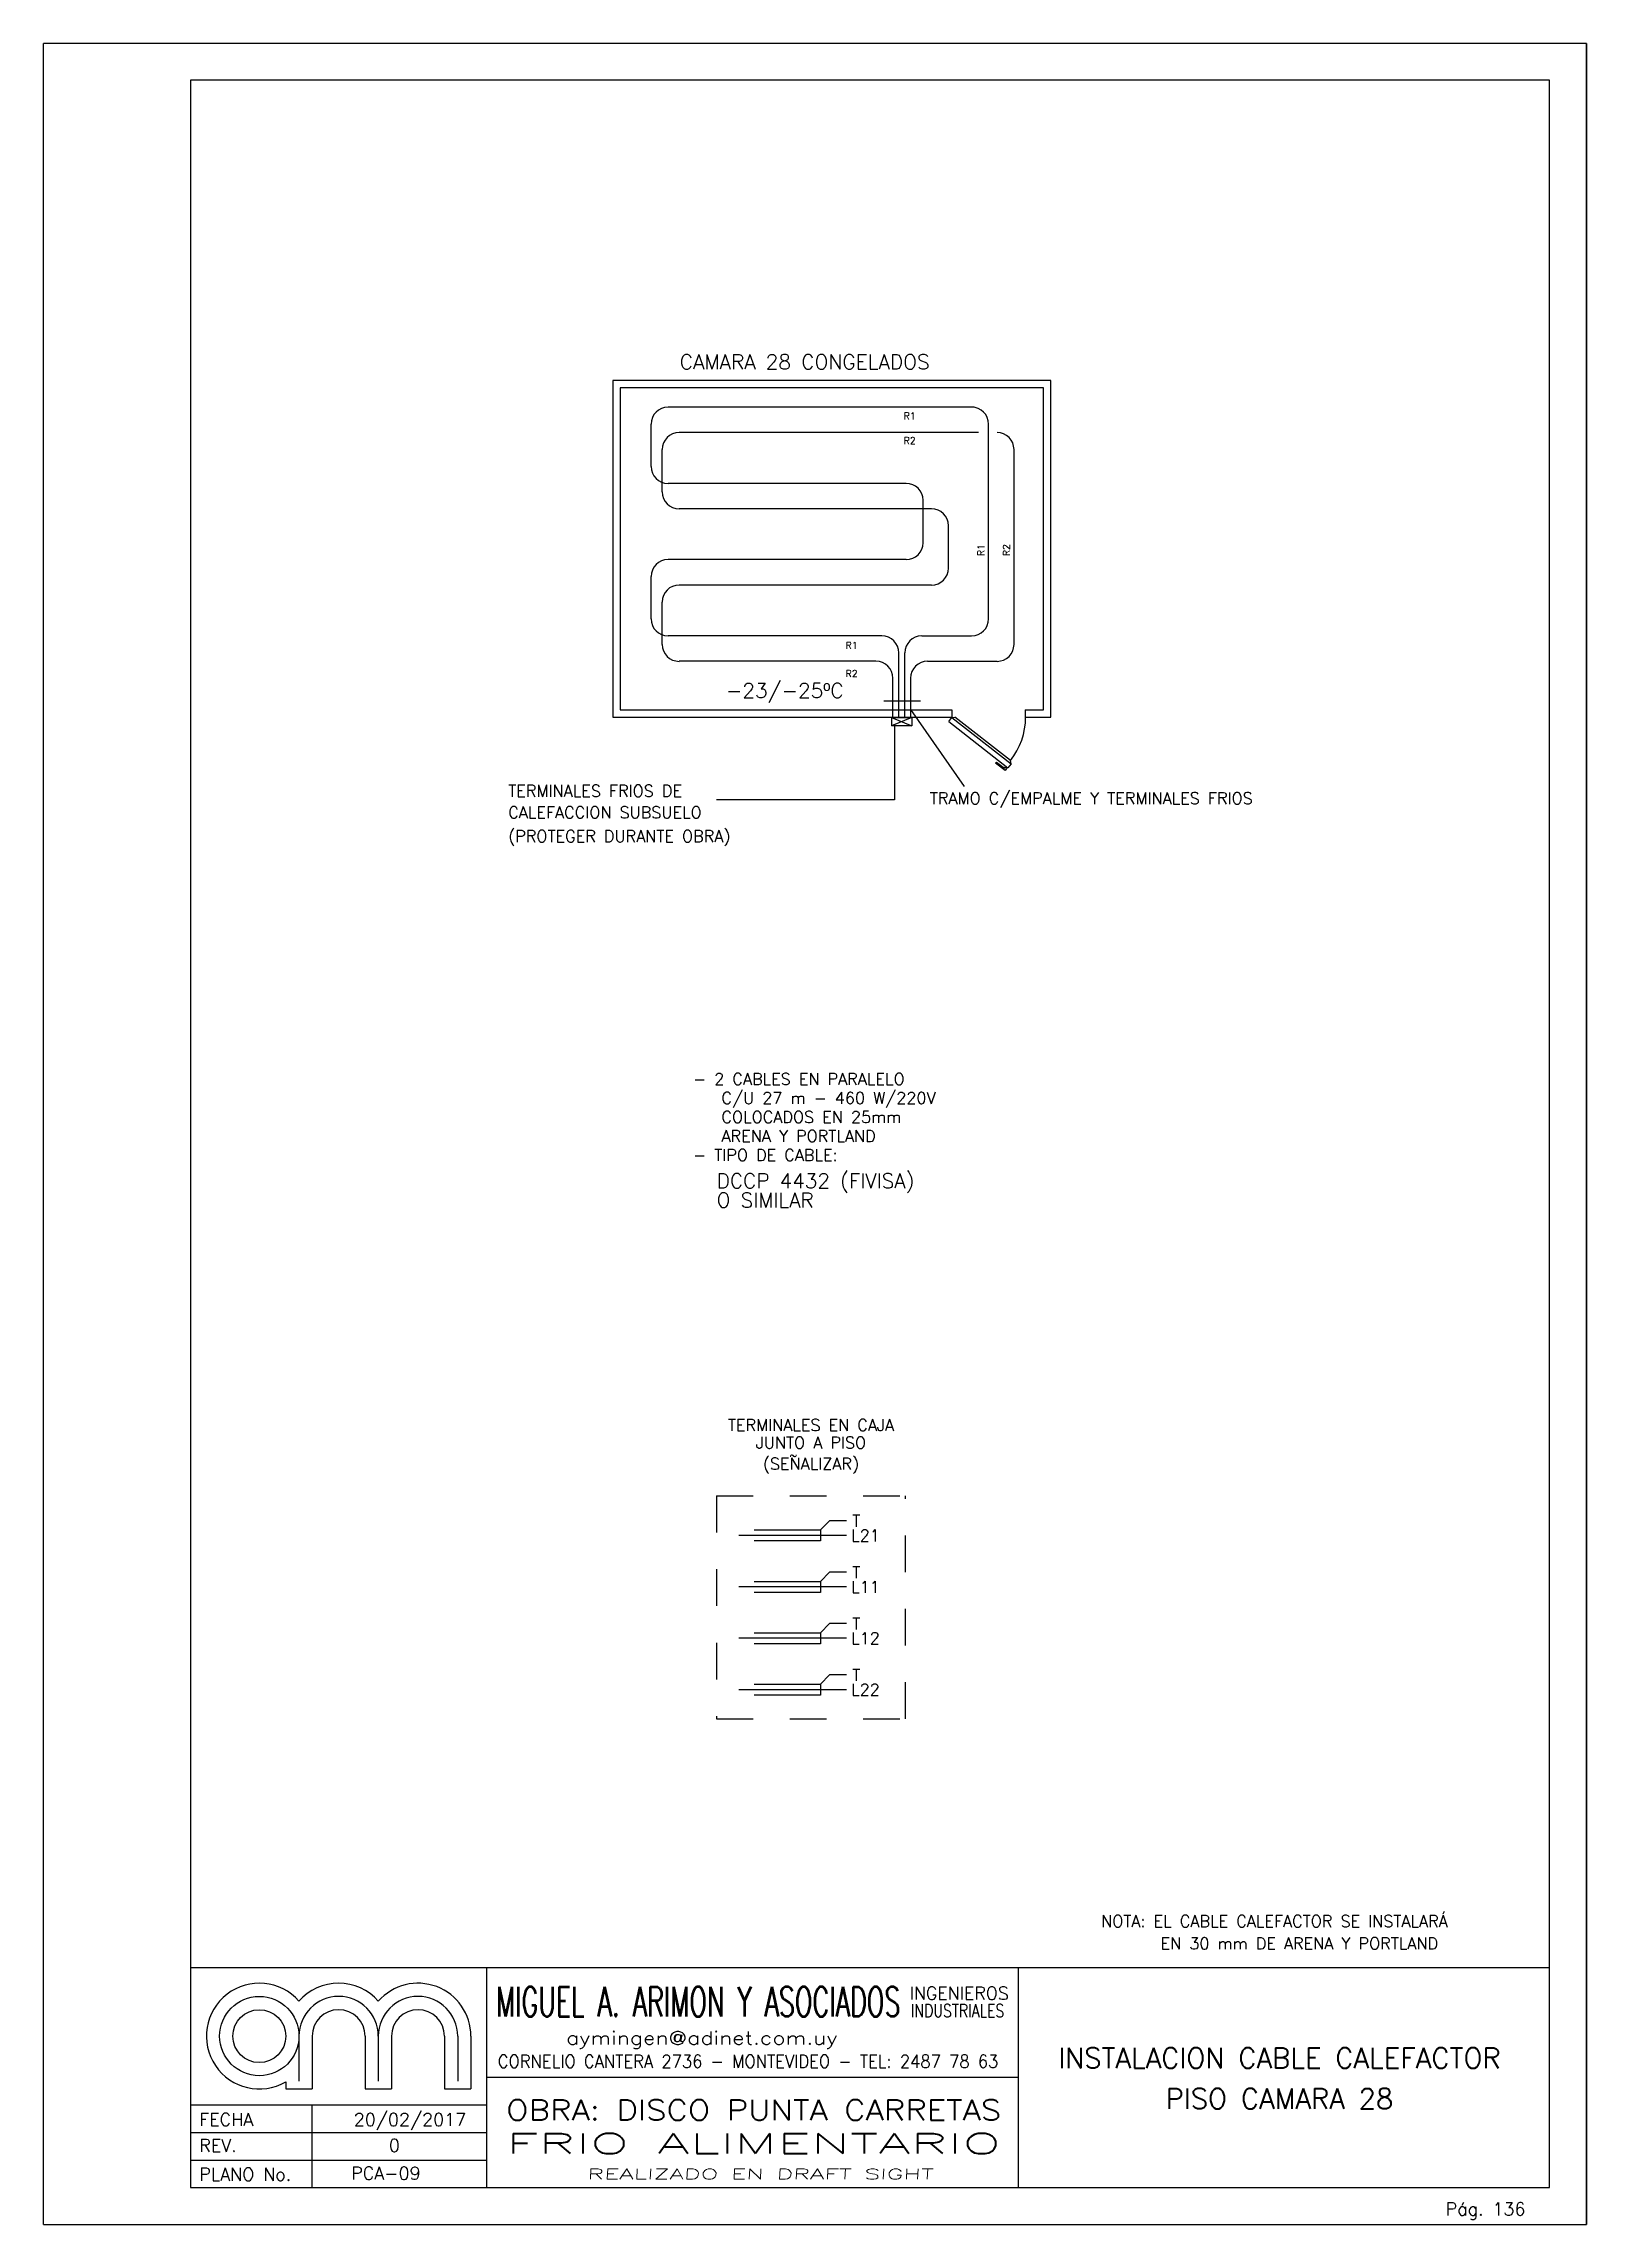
# Model space of a CAD drawing. Header units: millimetres. Extents: x -458 to -248, y 0 to 297.
import ezdxf
from ezdxf.enums import TextEntityAlignment as Align

# ---------------------------------------------------------------- set-up
doc = ezdxf.new("R2010")
doc.units = ezdxf.units.MM
doc.linetypes.add('CONTINOUS', pattern=[0])
doc.linetypes.add('PUN5', pattern=[15, 5, -5, 5])
for name, color, linetype in [('0.25', 140, 'Continuous'), ('0.35', 7, 'Continuous'), ('0.45', 23, 'Continuous'), ('0.6', 15, 'Continuous'), ('CA-OIL', 244, 'Continuous'), ('FI', 140, 'Continuous'), ('ISO-CAL', 3, 'Continuous'), ('ISO-PI', 1, 'Continuous'), ('TX', 13, 'Continuous')]:
    doc.layers.add(name, color=color, linetype=linetype)
doc.styles.add('ROMANS', font='romans')

msp = doc.modelspace()

# ---------------------------------------------------------------- linework, layer by layer
for p, q in [((-351.98, 94.08), (-350.73, 95.33)), ((-348.44, 95.33), (-350.73, 95.33)), ((-348.44, 93.33), (-363.08, 93.33)), ((-360.98, 94.08), (-351.98, 94.08)), ((-351.98, 92.58), (-360.98, 92.58)), ((-351.98, 94.08), (-351.98, 92.58)), ((-348.44, 86.33), (-363.08, 86.33)), ((-360.98, 87.08), (-351.98, 87.08)), ((-351.98, 87.08), (-350.73, 88.33)), ((-351.98, 87.08), (-351.98, 85.58)), ((-348.44, 88.33), (-350.73, 88.33)), ((-351.98, 85.58), (-360.98, 85.58)), ((-351.98, 80.08), (-350.73, 81.33)), ((-348.44, 81.33), (-350.73, 81.33)), ((-348.44, 79.33), (-363.08, 79.33)), ((-360.98, 80.08), (-351.98, 80.08)), ((-351.98, 78.58), (-360.98, 78.58)), ((-351.98, 80.08), (-351.98, 78.58)), ((-351.98, 73.08), (-350.73, 74.33)), ((-348.44, 74.33), (-350.73, 74.33)), ((-348.44, 72.33), (-363.08, 72.33)), ((-360.98, 73.08), (-351.98, 73.08)), ((-351.98, 71.58), (-360.98, 71.58)), ((-351.98, 73.08), (-351.98, 71.58)), ((-421.22, 15.79), (-421.22, 4.51))]:
    msp.add_line(p, q)
at = {"layer": '0.25'}
for p, q in [((-457.71, -0.49), (-457.71, 296.51)), ((-247.71, 296.51), (-457.71, 296.51)), ((-247.71, -0.49), (-247.71, 296.51)), ((-247.71, 296.51), (-247.71, -0.49)), ((-422.95, 25.15), (-422.95, 19)), ((-412.15, 25.15), (-412.15, 19)), ((-401.35, 25.15), (-401.35, 19)), ((-457.71, -0.49), (-247.71, -0.49))]:
    msp.add_line(p, q, dxfattribs=at)
msp.add_circle((-428.35, 25.15), 5.4, dxfattribs=at)
for centre in [(-417.55, 25.15), (-406.75, 25.15)]:
    msp.add_arc(centre, 5.4, 0, 180, dxfattribs=at)
at = {"layer": '0.6'}
for p, q in [((-437.71, 291.51), (-437.71, 4.51)), ((-252.71, 291.51), (-437.71, 291.51)), ((-252.71, 4.51), (-252.71, 291.51)), ((-437.71, 34.51), (-252.71, 34.51)), ((-397.39, 4.51), (-397.39, 34.51)), ((-325.05, 34.51), (-325.05, 4.51)), ((-421.15, 25.15), (-421.15, 17.95)), ((-413.95, 25.15), (-413.95, 17.95)), ((-410.35, 25.15), (-410.35, 17.95)), ((-403.15, 25.15), (-403.15, 17.95)), ((-399.55, 25.15), (-399.55, 17.95)), ((-424.75, 18.91), (-424.75, 17.95)), ((-424.75, 17.95), (-421.15, 17.95)), ((-413.95, 17.95), (-410.35, 17.95)), ((-403.15, 17.95), (-399.55, 17.95)), ((-325.05, 19.51), (-397.39, 19.51)), ((-437.71, 15.79), (-397.39, 15.79)), ((-437.71, 4.51), (-252.71, 4.51))]:
    msp.add_line(p, q, dxfattribs=at)
msp.add_circle((-428.35, 25.15), 3.6, dxfattribs=at)
for centre, radius, start, end in [((-428.35, 25.15), 7.2, 41.4096, 300), ((-417.55, 25.15), 7.2, 41.4096, 138.5904), ((-406.75, 25.15), 7.2, 0, 138.5904), ((-417.55, 25.15), 3.6, 0, 180), ((-406.75, 25.15), 3.6, 0, 180)]:
    msp.add_arc(centre, radius, start, end, dxfattribs=at)
at = {"layer": 'CA-OIL', "linetype": 'Continuous'}
for p, q in [((-334.09, 205.76), (-334.09, 204.76)), ((-324.09, 205.76), (-324.09, 204.76)), ((-334.51, 204.18), (-334.08, 204.74)), ((-334.51, 204.18), (-326.44, 197.87)), ((-334.08, 204.74), (-333.67, 204.79)), ((-334.08, 204.74), (-333.67, 204.79)), ((-334.08, 204.74), (-333.67, 204.79)), ((-334.08, 204.74), (-333.67, 204.79)), ((-334.08, 204.74), (-326, 198.42)), ((-326.12, 198.89), (-333.67, 204.79)), ((-328.12, 198.53), (-328.01, 198.67)), ((-326.83, 197.53), (-328.12, 198.53)), ((-328.01, 198.67), (-326.92, 197.81)), ((-326.92, 197.81), (-326.81, 197.95)), ((-326.62, 197.8), (-326.83, 197.53)), ((-326.81, 197.95), (-326.62, 197.8)), ((-326, 198.42), (-326.44, 197.87)), ((-326, 198.42), (-326.12, 198.89))]:
    msp.add_line(p, q, dxfattribs=at)
for points in [[(-324.09, 204.76), (-320.59, 204.76), (-320.59, 250.65), (-380.23, 250.65), (-380.23, 204.76), (-334.09, 204.76)], [(-324.09, 205.76), (-321.59, 205.76), (-321.59, 249.65), (-379.23, 249.65), (-379.23, 205.76), (-334.09, 205.76)]]:
    msp.add_lwpolyline(points, dxfattribs=at)
msp.add_ellipse((-333.36, 204.76), major_axis=(6.59, 6.59), ratio=1, start_param=4.816899, end_param=5.49702, dxfattribs=at)
at = {"layer": 'FI', "linetype": 'PUN5'}
for p, q in [((-338.33, 206.95), (-343.63, 206.95)), ((-366.14, 98.73), (-366.14, 68.34)), ((-366.14, 98.73), (-340.38, 98.73)), ((-340.38, 68.34), (-340.38, 98.73)), ((-366.14, 68.34), (-340.38, 68.34))]:
    msp.add_line(p, q, dxfattribs=at)
at = {"layer": 'FI'}
for p, q in [((-437.71, 12.03), (-397.39, 12.03)), ((-437.71, 8.27), (-397.39, 8.27))]:
    msp.add_line(p, q, dxfattribs=at)
at = {"layer": 'ISO-CAL', "linetype": 'Continuous'}
for p, q in [((-331.04, 247), (-372.71, 247)), ((-375.02, 238.92), (-375.02, 244.69)), ((-373.52, 235.46), (-373.52, 241.23)), ((-330.47, 243.54), (-371.21, 243.54)), ((-340.31, 236.62), (-372.71, 236.62)), ((-336.85, 233.16), (-371.21, 233.16)), ((-340.31, 226.23), (-372.71, 226.23)), ((-375.02, 218.16), (-375.02, 223.92)), ((-336.85, 222.77), (-371.21, 222.77)), ((-373.52, 214.69), (-373.52, 220.46)), ((-343.61, 215.85), (-372.71, 215.85)), ((-338.18, 215.85), (-331.39, 215.85)), ((-344.41, 212.39), (-371.21, 212.39)), ((-337.38, 212.39), (-327.93, 212.39))]:
    msp.add_line(p, q, dxfattribs=at)
at = {"layer": 'ISO-CAL'}
for p, q in [((-329.08, 218.13), (-329.08, 244.69)), ((-325.62, 214.69), (-325.62, 241.23)), ((-338, 228.54), (-338, 234.31)), ((-334.54, 225.08), (-334.54, 230.85)), ((-341.3, 204.74), (-341.3, 213.54)), ((-340.49, 204.74), (-340.49, 213.54)), ((-342.11, 204.74), (-342.11, 210.08)), ((-339.68, 204.74), (-339.68, 210.08))]:
    msp.add_line(p, q, dxfattribs=at)
at = {"layer": 'ISO-CAL', "linetype": 'Continuous'}
for centre, start, end in [((-372.71, 244.69), 90, 180), ((-371.21, 241.23), 90, 180), ((-372.71, 238.92), 180, 270), ((-371.21, 235.46), 180, 270), ((-372.71, 223.92), 90, 180), ((-371.21, 220.46), 90, 180), ((-372.71, 218.16), 180, 270), ((-371.21, 214.69), 180, 270)]:
    msp.add_arc(centre, 2.31, start, end, dxfattribs=at)
at = {"layer": 'ISO-CAL'}
for centre, start, end in [((-331.39, 244.69), 0, 90), ((-327.93, 241.23), 0, 90), ((-340.31, 234.31), 0, 90), ((-336.85, 230.85), 0, 90), ((-340.31, 228.54), 270, 0), ((-336.85, 225.08), 270, 0), ((-331.39, 218.16), 270, 360), ((-343.61, 213.54), 0, 90), ((-338.18, 213.54), 90, 180), ((-327.93, 214.69), 270, 0), ((-344.41, 210.08), 0, 90), ((-337.38, 210.08), 90, 180)]:
    msp.add_arc(centre, 2.31, start, end, dxfattribs=at)
at = {"layer": 'ISO-PI'}
for p, q in [((-342.28, 204.74), (-339.51, 203.58)), ((-339.51, 204.74), (-342.28, 203.58)), ((-342.28, 204.74), (-339.51, 204.74))]:
    msp.add_line(p, q, dxfattribs=at)
at = {"layer": 'ISO-PI', "linetype": 'CONTINOUS'}
for p, q in [((-342.28, 204.74), (-342.28, 203.58)), ((-339.51, 204.74), (-339.51, 203.58))]:
    msp.add_line(p, q, dxfattribs=at)
at = {"layer": 'ISO-PI', "linetype": 'Continuous'}
msp.add_line((-339.51, 203.58), (-342.28, 203.58), dxfattribs=at)
at = {"layer": 'TX'}
for p, q in [((-332.34, 195.34), (-339.68, 205.83)), ((-341.87, 203.58), (-341.87, 193.5)), ((-341.87, 193.5), (-366.1, 193.5))]:
    msp.add_line(p, q, dxfattribs=at)

# ---------------------------------------------------------------- texts
at = {"style": 'ROMANS'}
for s, p in [('DCCP 4432 (FIVISA)', (-366.1, 140.64)), ('O SIMILAR', (-366.1, 138.01))]:
    msp.add_text(s, height=2, dxfattribs=at).set_placement(p)
at = {"layer": '0.25', "style": 'ROMANS'}
for s, width, p, p2 in [('aymingen@adinet.com.uy', 1.136344, (-386.59, 24.01), (-349.66, 24.01)), ('CORNELIO CANTERA 2736 - MONTEVIDEO - TEL: 2487 78 63 ', 0.797552, (-395.89, 20.84), (-326.64, 20.84))]:
    msp.add_text(s, height=1.75, dxfattribs=dict(at, width=width)).set_placement(p, p2, align=Align.FIT)
for s, p in [('20/02/2017', (-415.49, 12.91)), ('0', (-410.71, 9.38)), ('PCA-09', (-415.85, 5.6)), ('Pág. 136', (-266.87, 0.73))]:
    msp.add_text(s, height=1.75, dxfattribs=at).set_placement(p)
at = {"layer": '0.25', "style": 'ROMANS', "oblique": 3, "width": 1.57708}
msp.add_text('REALIZADO EN DRAFT SIGHT', height=1.4016, dxfattribs=at).set_placement((-383.72, 5.66), (-336.57, 5.66), align=Align.FIT)
at = {"layer": '0.35', "style": 'ROMANS'}
for s, width, p, p2 in [('INGENIEROS ', 0.868836, (-339.84, 30.12), (-325.15, 30.12)), ('INDUSTRIALES', 0.729467, (-339.66, 27.74), (-326.95, 27.74))]:
    msp.add_text(s, height=1.75, dxfattribs=dict(at, width=width)).set_placement(p, p2, align=Align.FIT)
for s, p in [('FECHA', (-436.53, 12.91)), ('REV.', (-436.53, 9.38)), ('PLANO No.', (-436.53, 5.46))]:
    msp.add_text(s, height=1.75, dxfattribs=at).set_placement(p)
at = {"layer": '0.45', "style": 'ROMANS'}
for s, p in [('INSTALACION CABLE CALEFACTOR', (-289.49, 22.17)), ('PISO CAMARA 28', (-289.49, 16.64))]:
    msp.add_text(s, height=2.75, dxfattribs=at).set_placement(p, align=Align.MIDDLE)
at = {"layer": '0.6', "style": 'ROMANS'}
for s, height, width, p, p2 in [('MIGUEL A. ARIMON Y ASOCIADOS', 4, 0.552651, (-396.14, 27.84), (-341.09, 27.84)), ('OBRA: DISCO PUNTA CARRETAS', 2.75, 1.035604, (-394.75, 13.71), (-327.35, 13.71)), ('FRIO ALIMENTARIO', 2.75, 1.838197, (-394.75, 9.14), (-327.35, 9.14))]:
    msp.add_text(s, height=height, dxfattribs=dict(at, width=width)).set_placement(p, p2, align=Align.FIT)
at = {"layer": 'TX', "style": 'ROMANS'}
for s, height, p in [('R1', 0.923, (-340.63, 245.33)), ('R2', 0.923, (-340.63, 241.97)), ('R1', 0.923, (-348.53, 214.09)), ('R2', 0.923, (-348.53, 210.26)), ('- 2 CABLES EN PARALELO', 1.6, (-369.31, 154.7)), ('C/U 27 m - 460 W/220V', 1.6, (-365.44, 152.11)), ('ARENA Y PORTLAND', 1.6, (-365.44, 146.93)), ('COLOCADOS EN 25mm', 1.6, (-365.44, 149.52)), ('- TIPO DE CABLE:', 1.6, (-369.31, 144.34))]:
    msp.add_text(s, height=height, dxfattribs=at).set_placement(p)
for s, p in [('R1', (-329.65, 226.73)), ('R2', (-326.19, 226.73))]:
    msp.add_text(s, height=0.923, rotation=90, dxfattribs=at).set_placement(p)
for s, p in [('TERMINALES FRIOS DE', (-394.47, 194.74)), ('TRAMO C/EMPALME Y TERMINALES FRIOS', (-337.08, 193.74, 0)), ('CALEFACCION SUBSUELO', (-394.47, 191.8)), ('(PROTEGER DURANTE OBRA)', (-394.47, 188.57)), ('NOTA: EL CABLE CALEFACTOR SE INSTALARÁ', (-313.75, 40.8)), ('EN 30 mm DE ARENA Y PORTLAND', (-305.67, 37.77))]:
    msp.add_text(s, height=1.6, dxfattribs=at).set_placement(p, align=Align.MIDDLE_LEFT)
for s, height, p in [('TERMINALES EN CAJA', 1.6, (-353.26, 108.37)), ('JUNTO A PISO', 1.6, (-353.26, 105.98)), ('(SENALIZAR)', 1.6, (-353.26, 102.98)), ('%%126', 1, (-355.66, 104.25)), ('T', 1.6, (-347.09, 95.32)), ('L21', 1.6, (-345.84, 93.33)), ('T', 1.6, (-347.09, 88.32)), ('L11', 1.6, (-345.84, 86.33)), ('T', 1.6, (-347.09, 81.32)), ('L12', 1.6, (-345.84, 79.33)), ('T', 1.6, (-347.09, 74.32)), ('L22', 1.6, (-345.84, 72.33))]:
    msp.add_text(s, height=height, dxfattribs=at).set_placement(p, align=Align.MIDDLE)
at = {"layer": 'TX', "width": 49.8, "attachment_point": 1, "style": 'ROMANS'}
for s, insert, char_height in [('CAMARA 28 CONGELADOS', (-371.13, 254.17), 2.0104), ('-23/-25ºC', (-364.85, 209.4), 2.01)]:
    msp.add_mtext(s, dxfattribs=dict(at, insert=insert, char_height=char_height))

doc.saveas('drawing.dxf')
